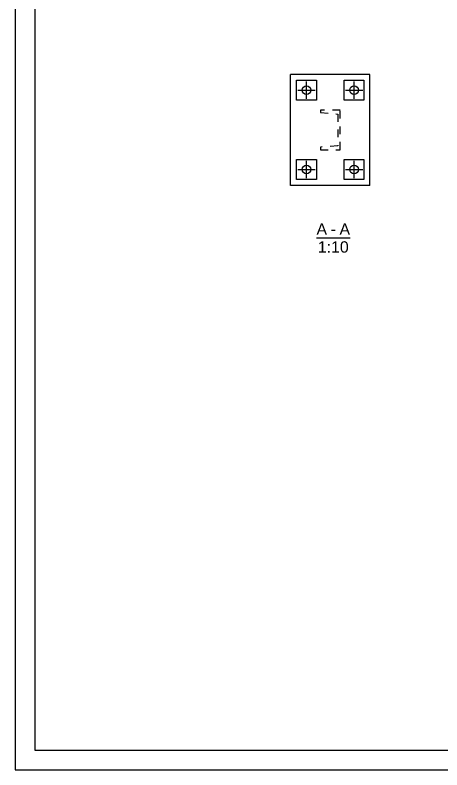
# Model space of a CAD drawing. Header units: millimetres. Extents: x 0 to 420, y 0 to 297.
# Drawn here: x 0 to 107.6, y 0 to 190.4 of the extents above; entities that cross this region are included whole.
import ezdxf

# ---------------------------------------------------------------- set-up
doc = ezdxf.new("R2010")
doc.units = ezdxf.units.MM
doc.linetypes.add('DXK_LINE_DOT2', pattern=[3.9198, 1.9599, -1.9599])
doc.styles.add('ARIAL', font='ARIAL.TTF', dxfattribs={"height": 0.2})

# ---------------------------------------------------------------- blocks, each defined once
blk = doc.blocks.new('Unknown-43783565-1177')
at = {"color": 5, "linetype": 'Continuous'}
for p, q in [((0, 297), (0, 0)), ((5, 292), (5, 5)), ((5, 5), (415, 5)), ((0, 0), (420, 0))]:
    blk.add_line(p, q, dxfattribs=at)
blk = doc.blocks.new('Unknown-43783565-14 - 1902')
at = {"color": 6, "linetype": 'Continuous'}
blk.add_line((75.97, 134.24), (84.44, 134.24), dxfattribs=at)
at = {"color": 0, "linetype": 'Continuous'}
for points in [[(78.64, 134.99), (78.64, 137.99), (75.97, 137.99), (75.97, 134.99)], [(84.09, 130.49), (84.09, 133.49), (76.31, 133.49), (76.31, 130.49)]]:
    blk.add_wipeout(points, dxfattribs=at)
at = {"color": 6, "linetype": 'Continuous', "style": 'ARIAL'}
blk.add_text('1:10', height=2.865, dxfattribs=at).set_placement((76.31, 130.49))
at = {"color": 0, "linetype": 'Continuous'}
blk.add_wipeout([(80.87, 134.99), (80.87, 137.99), (79.54, 137.99), (79.54, 134.99)], dxfattribs=at)
at = {"color": 6, "linetype": 'Continuous', "style": 'ARIAL'}
for s, p in [('A', (75.97, 134.99)), ('-', (79.54, 134.99))]:
    blk.add_text(s, height=2.87, dxfattribs=at).set_placement(p)
at = {"color": 0, "linetype": 'Continuous'}
blk.add_wipeout([(84.44, 134.99), (84.44, 137.99), (81.77, 137.99), (81.77, 134.99)], dxfattribs=at)
at = {"color": 6, "linetype": 'Continuous', "style": 'ARIAL'}
blk.add_text('A', height=2.87, dxfattribs=at).set_placement((81.77, 134.99))
blk = doc.blocks.new('Part-43783565-1904 - 1902')
at = {"color": 2, "linetype": 'Continuous'}
for p, q in [((69.45, 147.46), (69.45, 175.46)), ((89.45, 175.46), (69.45, 175.46)), ((89.45, 147.46), (89.45, 175.46)), ((89.45, 147.46), (69.45, 147.46))]:
    blk.add_line(p, q, dxfattribs=at)
blk = doc.blocks.new('Part-43783565-1905 - 1902')
at = {"color": 7, "linetype": 'DXK_LINE_DOT2'}
for p, q in [((81.95, 166.46), (76.95, 166.46)), ((76.95, 166.46), (76.95, 165.81)), ((76.95, 165.81), (81.35, 165.46)), ((81.95, 156.46), (81.95, 166.46)), ((81.35, 165.46), (81.35, 157.46)), ((81.35, 157.46), (76.95, 157.11)), ((76.95, 157.11), (76.95, 156.46)), ((76.95, 156.46), (81.95, 156.46))]:
    blk.add_line(p, q, dxfattribs=at)
blk = doc.blocks.new('Bolt-43783565-1906 - 1902')
at = {"color": 3, "linetype": 'Continuous'}
for p, q in [((73.45, 169.26), (73.45, 173.66)), ((85.45, 169.26), (85.45, 173.66)), ((71.25, 171.46), (75.65, 171.46)), ((83.25, 171.46), (87.65, 171.46)), ((73.45, 149.26), (73.45, 153.66)), ((85.45, 149.26), (85.45, 153.66)), ((71.25, 151.46), (75.65, 151.46)), ((83.25, 151.46), (87.65, 151.46))]:
    blk.add_line(p, q, dxfattribs=at)
for centre in [(73.45, 171.46), (85.45, 171.46), (73.45, 151.46), (85.45, 151.46)]:
    blk.add_circle(centre, 1.1, dxfattribs=at)
blk = doc.blocks.new('Surfacing-43783565-1907 - 1902')
at = {"color": 7, "linetype": 'Continuous'}
for p, q in [((70.95, 148.96), (70.95, 153.96)), ((70.95, 153.96), (75.95, 153.96)), ((75.95, 153.96), (75.95, 148.96)), ((75.95, 148.96), (70.95, 148.96))]:
    blk.add_line(p, q, dxfattribs=at)
blk = doc.blocks.new('Surfacing-43783565-1908 - 1902')
at = {"color": 7, "linetype": 'Continuous'}
for p, q in [((82.95, 148.96), (82.95, 153.96)), ((82.95, 153.96), (87.95, 153.96)), ((87.95, 153.96), (87.95, 148.96)), ((87.95, 148.96), (82.95, 148.96))]:
    blk.add_line(p, q, dxfattribs=at)
blk = doc.blocks.new('Surfacing-43783565-1909 - 1902')
at = {"color": 7, "linetype": 'Continuous'}
for p, q in [((70.95, 168.96), (70.95, 173.96)), ((70.95, 173.96), (75.95, 173.96)), ((75.95, 173.96), (75.95, 168.96)), ((75.95, 168.96), (70.95, 168.96))]:
    blk.add_line(p, q, dxfattribs=at)
blk = doc.blocks.new('Surfacing-43783565-1910 - 1902')
at = {"color": 7, "linetype": 'Continuous'}
for p, q in [((82.95, 168.96), (82.95, 173.96)), ((82.95, 173.96), (87.95, 173.96)), ((87.95, 173.96), (87.95, 168.96)), ((87.95, 168.96), (82.95, 168.96))]:
    blk.add_line(p, q, dxfattribs=at)

msp = doc.modelspace()

# ---------------------------------------------------------------- block references
for name in ['Unknown-43783565-1177', 'Part-43783565-1904 - 1902', 'Surfacing-43783565-1909 - 1902', 'Bolt-43783565-1906 - 1902', 'Surfacing-43783565-1910 - 1902', 'Part-43783565-1905 - 1902', 'Surfacing-43783565-1907 - 1902', 'Surfacing-43783565-1908 - 1902']:
    msp.add_blockref(name, (0, 0))

# ---------------------------------------------------------------- next in the draw order: block references
msp.add_blockref('Unknown-43783565-14 - 1902', (0, 0))

doc.saveas('drawing.dxf')
